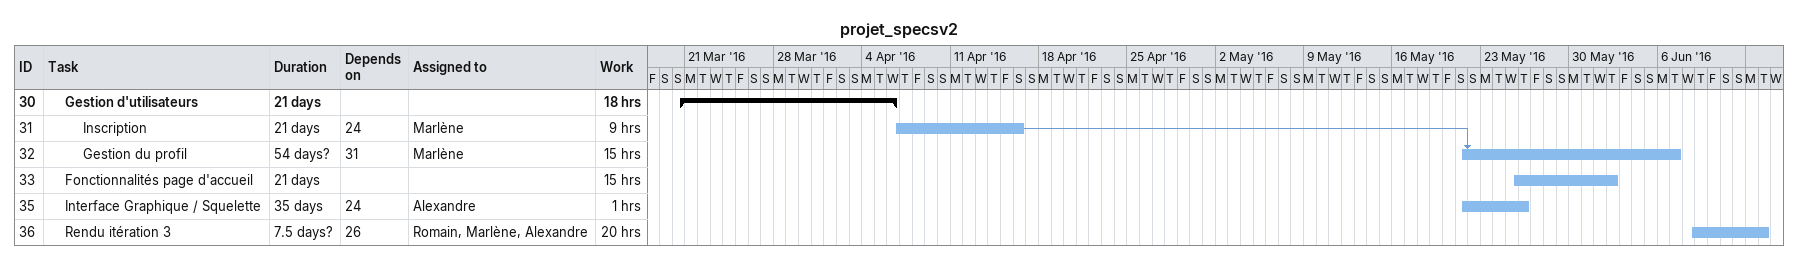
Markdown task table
projet_specsv2

| ID | Level | Task | Duration | Start | Finish | Predecessors | Resources | Work (h) |
|---|---|---|---|---|---|---|---|---|
| 30 | 2 | **Gestion d'utilisateurs** | 21d | 2016-03-20 | 2016-04-06 |  |  | 18 |
| 31 | 3 | Inscription | 21d | 2016-04-06 | 2016-04-16 | 24 | Marlène | 9 |
| 32 | 3 | Gestion du profil | 54d? | 2016-05-21 | 2016-06-07 | 31 | Marlène | 15 |
| 33 | 2 | Fonctionnalités page d'accueil | 21d | 2016-05-25 | 2016-06-02 |  |  | 15 |
| 35 | 2 | Interface Graphique / Squelette | 35d | 2016-05-21 | 2016-05-26 | 24 | Alexandre | 1 |
| 36 | 2 | Rendu itération 3 | 7.5d? | 2016-06-08 | 2016-06-14 | 26 | Romain, Marlène, Alexandre | 20 |
